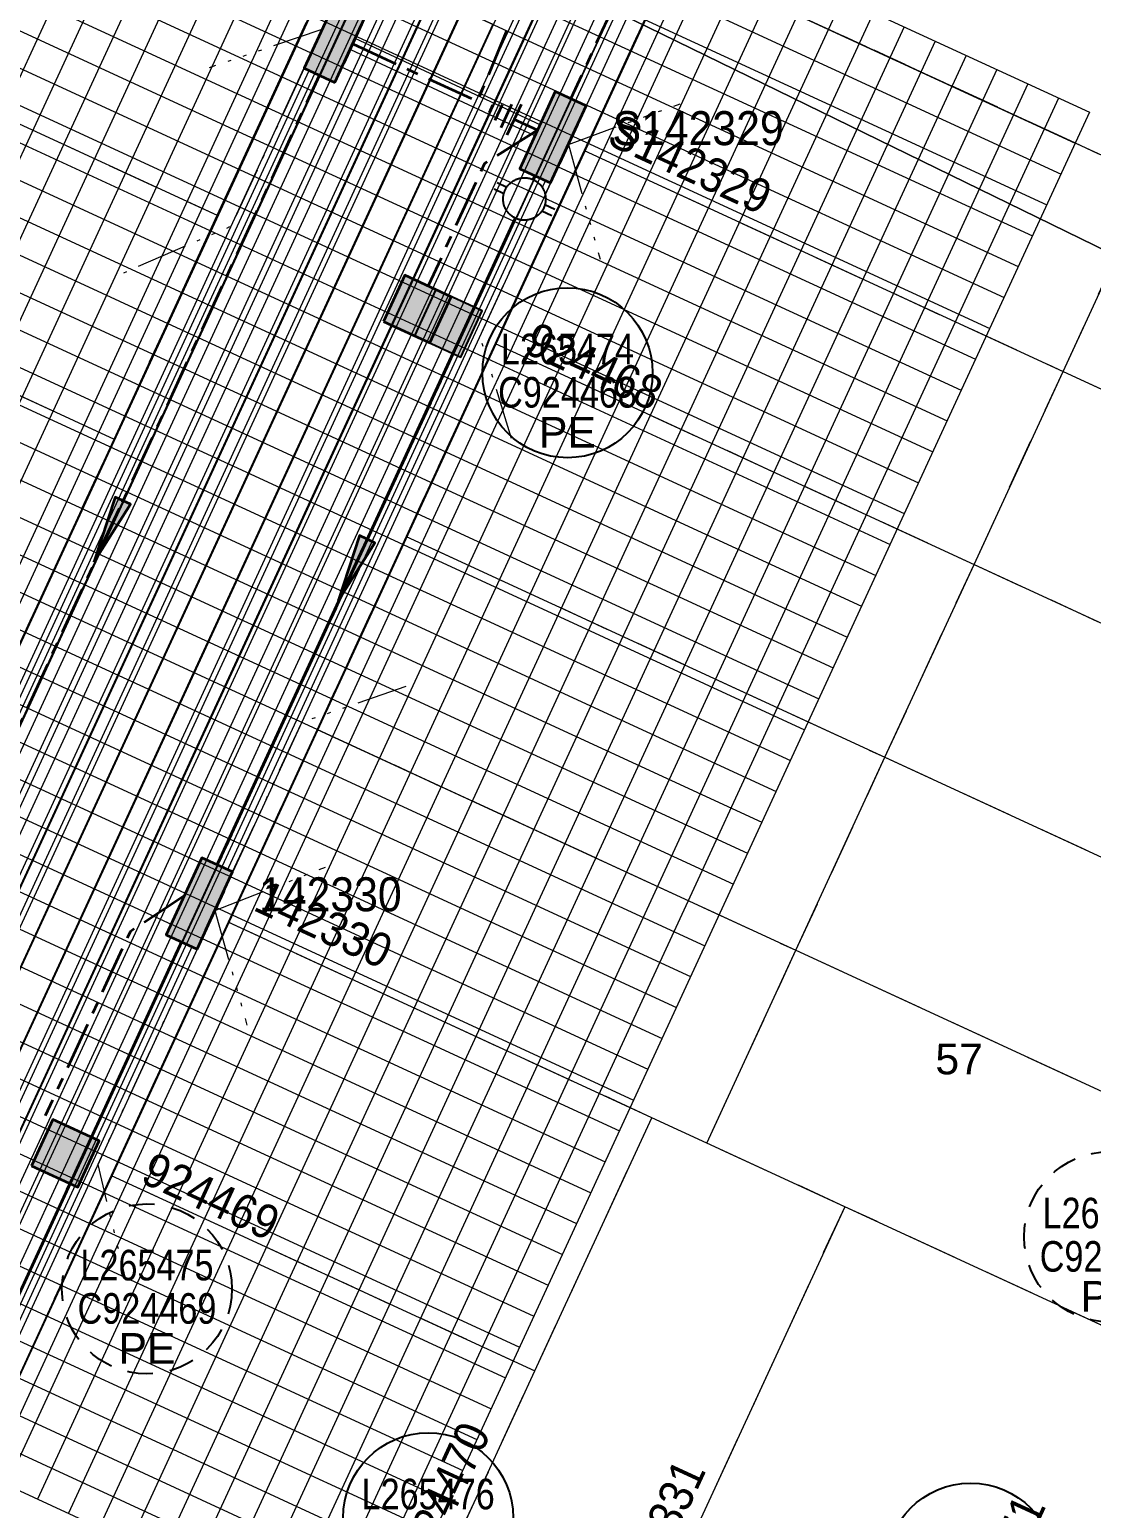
# Model space of a CAD drawing. Header units: metres. Extents: x 0 to 307451, y 0 to 6277344.
# Drawn here: x 305491.5 to 305553.9, y 6275066.8 to 6275153.8 of the extents above; entities that cross this region are included whole.
import ezdxf
from ezdxf import colors
from ezdxf.entities.mleader import LeaderData, LeaderLine
from ezdxf.enums import TextEntityAlignment as Align
from ezdxf.math import Vec2, Vec3

# ---------------------------------------------------------------- set-up
doc = ezdxf.new("R2010")
doc.units = ezdxf.units.M
for name, pattern in [('Cable Exist UG', [7, 4, -1, 1, -1]), ('Dash', [5, 3, -2]), ('IE Trench LV', [6, 4, -2]), ('PHANTOMX2', [6.6, 3, -0.75, 0.2, -0.75, 0.2, -0.75, 0.2, -0.75])]:
    doc.linetypes.add(name, pattern=pattern)
doc.layers.get('0').update_dxf_attribs({"color": 6})
for name, color, linetype, lineweight in [('_User Miscellaneous1', 30, 'Continuous', 13), ('_User Miscellaneous2', 31, 'Continuous', 13), ('_User_LV_Exist', 5, 'Continuous', 35), ('_User_SL_Exist', 4, 'Continuous', 35), ('Cadastre Developer_SP_NEW', 92, 'Continuous', 15), ('Cadastre Land Parcels_SP_EXT', 118, 'Continuous', 15)]:
    doc.layers.add(name, color=color, linetype=linetype, lineweight=lineweight)
doc.layers.add('_User Miscellaneous10', color=252, linetype='Continuous', lineweight=13, plot=False, transparency=0.75)
doc.layers.add('_User Miscellaneous12', color=252, linetype='Continuous', lineweight=13, plot=False, transparency=0.5)
for name, color, linetype in [('Equip_LV_NEW', 2, 'Continuous'), ('Equip_SP_SL_EXT', 7, 'Continuous'), ('Equip_SP_SL_NEW', 2, 'Continuous'), ('Notes_SL_MISC', 4, 'Continuous'), ('SupportsUG_SP_LV_EXT', 7, 'Continuous')]:
    doc.layers.add(name, color=color, linetype=linetype)
doc.styles.get("Standard").update_dxf_attribs({"font": 'arial.ttf'})

# ---------------------------------------------------------------- blocks, each defined once
blk = doc.blocks.new('*U238')
at = {"width": 0.9}
blk.add_attdef('ASSET_NUM', text='', height=2, dxfattribs=at).set_placement((4, 2), align=Align.MIDDLE_LEFT)
for tag, p, flags in [('SUBURB', (-2, 0), 1), ('STREETNAME', (-1.8, 0), 9), ('PARENT', (-1.6, 0), 9), ('NOTES', (-1.4, 0), 9), ('LOCATION', (-1.2, 0), 9), ('LEGEND', (-1, 0), 9), ('USAGE', (-0.8, 0), 9), ('SUPPORT_TYPE', (-0.6, 0), 9), ('STATE', (-0.4, 0), 9), ('OWNED_BY', (-0.2, 0), 9)]:
    blk.add_attdef(tag, p, '', height=0.2, rotation=270, dxfattribs=dict(flags=flags))
blk.add_wipeout([(1, 2.5), (1, -2.5), (-1, -2.5), (-1, 2.5)])
at = {"layer": 'SupportsUG_SP_LV_EXT'}
h = blk.add_hatch(color=256, dxfattribs=at)
h.dxf.hatch_style = 1
h.paths.add_polyline_path([(-1, 2.5), (-1, -1.25), (-1, 1.25), (-1, -2.5), (1, -2.5), (1, 2.5)])
blk.add_lwpolyline([(-1, 2.5), (-1, -1.25), (-1, 1.25), (-1, -2.5), (1, -2.5), (1, 2.5)], close=True)
blk = doc.blocks.new('*U240')
at = {"width": 0.9}
blk.add_attdef('ASSET_NUM', text='', height=2, dxfattribs=at).set_placement((4, 2), align=Align.MIDDLE_LEFT)
for tag, p, flags in [('SUBURB', (-2, 0), 1), ('STREETNAME', (-1.8, 0), 9), ('PARENT', (-1.6, 0), 9), ('NOTES', (-1.4, 0), 9), ('LOCATION', (-1.2, 0), 9), ('LEGEND', (-1, 0), 9), ('USAGE', (-0.8, 0), 9), ('SUPPORT_TYPE', (-0.6, 0), 9), ('STATE', (-0.4, 0), 9), ('OWNED_BY', (-0.2, 0), 9)]:
    blk.add_attdef(tag, p, '', height=0.2, rotation=270, dxfattribs=dict(flags=flags))
blk.add_wipeout([(1, 2.5), (1, -2.5), (-1, -2.5), (-1, 2.5)])
at = {"layer": 'SupportsUG_SP_LV_EXT'}
h = blk.add_hatch(color=256, dxfattribs=at)
h.dxf.hatch_style = 1
h.paths.add_polyline_path([(-1, 2.5), (-1, -1.25), (-1, 1.25), (-1, -2.5), (1, -2.5), (1, 2.5)])
blk.add_lwpolyline([(-1, 2.5), (-1, -1.25), (-1, 1.25), (-1, -2.5), (1, -2.5), (1, 2.5)], close=True)
blk = doc.blocks.new('*U232')
at = {"width": 0.9}
blk.add_attdef('ASSET_NUM', text='', height=2, dxfattribs=at).set_placement((4, 2), align=Align.MIDDLE_LEFT)
for tag, p, flags in [('SUBURB', (-2, 0), 1), ('STREETNAME', (-1.8, 0), 9), ('PARENT', (-1.6, 0), 9), ('NOTES', (-1.4, 0), 9), ('LOCATION', (-1.2, 0), 9), ('LEGEND', (-1, 0), 9), ('USAGE', (-0.8, 0), 9), ('SUPPORT_TYPE', (-0.6, 0), 9), ('STATE', (-0.4, 0), 9), ('OWNED_BY', (-0.2, 0), 9)]:
    blk.add_attdef(tag, p, '', height=0.2, rotation=270, dxfattribs=dict(flags=flags))
blk.add_wipeout([(2.689, -0.147), (-2.048, -1.748), (-2.689, 0.147), (2.048, 1.748)])
at = {"layer": 'SupportsUG_SP_LV_EXT'}
h = blk.add_hatch(color=256, dxfattribs=at)
h.dxf.hatch_style = 1
h.paths.add_polyline_path([(2.048, 1.748), (-1.504, 0.547), (0.864, 1.348), (-2.689, 0.147), (-2.048, -1.748), (2.689, -0.147)])
blk.add_lwpolyline([(2.048, 1.748), (-1.504, 0.547), (0.864, 1.348), (-2.689, 0.147), (-2.048, -1.748), (2.689, -0.147)], close=True)
blk = doc.blocks.new('*U239')
at = {"layer": 'Equip_SP_SL_EXT'}
h = blk.add_hatch(color=256, dxfattribs=at)
h.dxf.hatch_style = 1
h.paths.add_polyline_path([(-1.5, 1.5), (-1.5, -1.5), (1.5, -1.5), (1.5, 1.5)])
blk.add_lwpolyline([(-1.5, 1.5), (-1.5, -1.5), (1.5, -1.5), (1.5, 1.5)], close=True)
at = {"width": 0.9, "flags": 8}
blk.add_attdef('ASSET_NUM', text='', height=2, dxfattribs=at).set_placement((4, 2), align=Align.MIDDLE_LEFT)
at = {"flags": 1}
blk.add_attdef('Z', (-2.351, -1.813), '', height=0.2, rotation=270, dxfattribs=at)
at = {"flags": 9}
for tag, p in [('NOTES', (-2, -1.813)), ('SUBURB', (-1.8, -1.813)), ('STREETNAME', (-1.6, -1.813)), ('LOCATION', (-1.4, -1.813)), ('LEGEND', (-1.2, -1.813)), ('USAGE', (-1, -1.813)), ('STATE', (-0.8, -1.813)), ('OWNED_BY', (-0.6, -1.813)), ('COLUMN_TYPE', (-0.4, -1.813)), ('STREET_CODE', (-0.2, -1.813)), ('STRUCTURE_PLANT_NUMBER', (0.031, -1.813))]:
    blk.add_attdef(tag, text='', height=0.2, rotation=270, dxfattribs=at).set_placement(p, align=Align.MIDDLE_LEFT)
blk = doc.blocks.new('*U241')
at = {"layer": 'Equip_SP_SL_EXT'}
h = blk.add_hatch(color=256, dxfattribs=at)
h.dxf.hatch_style = 1
h.paths.add_polyline_path([(-1.901, 0.941), (-0.941, -1.901), (1.901, -0.941), (0.941, 1.901)])
blk.add_lwpolyline([(-1.901, 0.941), (-0.941, -1.901), (1.901, -0.941), (0.941, 1.901)], close=True)
at = {"width": 0.9, "flags": 8}
blk.add_attdef('ASSET_NUM', text='', height=2, dxfattribs=at).set_placement((4, 2), align=Align.MIDDLE_LEFT)
at = {"flags": 1}
blk.add_attdef('Z', (-2.351, -1.813), '', height=0.2, rotation=270, dxfattribs=at)
at = {"flags": 9}
for tag, p in [('NOTES', (-2, -1.813)), ('SUBURB', (-1.8, -1.813)), ('STREETNAME', (-1.6, -1.813)), ('LOCATION', (-1.4, -1.813)), ('LEGEND', (-1.2, -1.813)), ('USAGE', (-1, -1.813)), ('STATE', (-0.8, -1.813)), ('OWNED_BY', (-0.6, -1.813)), ('COLUMN_TYPE', (-0.4, -1.813)), ('STREET_CODE', (-0.2, -1.813)), ('STRUCTURE_PLANT_NUMBER', (0.031, -1.813))]:
    blk.add_attdef(tag, text='', height=0.2, rotation=270, dxfattribs=at).set_placement(p, align=Align.MIDDLE_LEFT)
blk = doc.blocks.new('*U200')
at = {"ltscale": 0.1}
blk.add_circle((0, 0), 5, dxfattribs=at)
at = {"insert": (0, -2.6), "char_height": 1.8, "attachment_point": 2}
blk.add_mtext('PE', dxfattribs=at)
at = {"width": 0.8}
blk.add_attdef('SNUMBER', text='', height=1.8, dxfattribs=at).set_placement((0, 0.5), align=Align.CENTER)
at = {"flags": 1}
blk.add_attdef('Z', (0, 0), '', height=0.2, dxfattribs=at)
at = {"width": 0.8}
blk.add_attdef('CNUMBER', text='', height=1.8, dxfattribs=at).set_placement((0, -0.25), align=Align.TOP_CENTER)
blk = doc.blocks.new('*U199')
at = {"linetype": 'Dash', "ltscale": 0.5}
blk.add_circle((0, 0), 5, dxfattribs=at)
at = {"insert": (0, -2.6), "char_height": 1.8, "attachment_point": 2}
blk.add_mtext('PE', dxfattribs=at)
at = {"width": 0.8}
blk.add_attdef('SNUMBER', text='', height=1.8, dxfattribs=at).set_placement((0, 0.5), align=Align.CENTER)
at = {"flags": 1}
blk.add_attdef('Z', (0, 0), '', height=0.2, dxfattribs=at)
at = {"width": 0.8}
blk.add_attdef('CNUMBER', text='', height=1.8, dxfattribs=at).set_placement((0, -0.25), align=Align.TOP_CENTER)
blk = doc.blocks.new('LV_UG_LINKS_OPEN_NEW')
at = {"layer": 'Equip_LV_NEW'}
for tag, flags, p in [('STATE', 9, (3.167, -2.5)), ('SWITCH_TYPE', 9, (3.167, -2.667)), ('CONSTRUCTED_VOLTAGE', 9, (3.167, -1.833)), ('OPERATING_VOLTAGE', 9, (3.167, -2.167)), ('ORIENTATION', 9, (3.167, -2.333)), ('NO_PHASES', 9, (3.167, -2)), ('OWNED_BY', 9, (3.167, -3.167)), ('OPERATED_BY', 9, (3.167, -3.333)), ('USAGE', 9, (3.167, -2.833)), ('NOTES', 9, (3.167, -3)), ('MAINTAINED_BY', 9, (3.167, -3.5)), ('TYPE', 9, (3.167, -3.833)), ('Z', 1, (3.167, -4)), ('NUMBER_OF_PHASES', 9, (3.167, -3.667))]:
    blk.add_attdef(tag, text='', height=0.167, dxfattribs=dict(at, flags=flags)).set_placement(p, align=Align.MIDDLE_LEFT)
blk.add_wipeout([(4, 1.25), (3.969, 1.25), (3.939, 1.248), (3.908, 1.247), (3.877, 1.244), (3.847, 1.241), (3.817, 1.236), (3.786, 1.232), (3.756, 1.226), (3.726, 1.22), (3.696, 1.213), (3.667, 1.205), (3.637, 1.196), (3.608, 1.187), (3.579, 1.177), (3.55, 1.166), (3.522, 1.155), (3.493, 1.143), (3.466, 1.13), (3.438, 1.117), (3.411, 1.102), (3.384, 1.088), (3.357, 1.072), (3.331, 1.056), (3.306, 1.039), (3.28, 1.022), (3.255, 1.004), (3.231, 0.985), (3.207, 0.966), (3.184, 0.947), (3.161, 0.926), (3.138, 0.905), (3.116, 0.884), (3.095, 0.862), (3.074, 0.839), (3.053, 0.816), (3.034, 0.793), (3.015, 0.769), (2.996, 0.745), (2.978, 0.72), (2.961, 0.694), (2.944, 0.669), (2.928, 0.643), (2.912, 0.616), (2.898, 0.589), (2.883, 0.562), (2.87, 0.534), (2.857, 0.507), (2.845, 0.478), (2.834, 0.45), (2.823, 0.421), (2.813, 0.392), (2.804, 0.363), (2.795, 0.333), (2.787, 0.304), (2.78, 0.274), (2.774, 0.244), (2.768, 0.214), (2.764, 0.183), (2.759, 0.153), (2.756, 0.123), (2.753, 0.092), (2.752, 0.061), (2.75, 0.031), (2.75, 0), (2.75, -0.031), (2.752, -0.061), (2.753, -0.092), (2.756, -0.123), (2.759, -0.153), (2.764, -0.183), (2.768, -0.214), (2.774, -0.244), (2.78, -0.274), (2.787, -0.304), (2.795, -0.333), (2.804, -0.363), (2.813, -0.392), (2.823, -0.421), (2.834, -0.45), (2.845, -0.478), (2.857, -0.507), (2.87, -0.534), (2.883, -0.562), (2.898, -0.589), (2.912, -0.616), (2.928, -0.643), (2.944, -0.669), (2.961, -0.694), (2.978, -0.72), (2.996, -0.745), (3.015, -0.769), (3.034, -0.793), (3.053, -0.816), (3.074, -0.839), (3.095, -0.862), (3.116, -0.884), (3.138, -0.905), (3.161, -0.926), (3.184, -0.947), (3.207, -0.966), (3.231, -0.985), (3.255, -1.004), (3.28, -1.022), (3.306, -1.039), (3.331, -1.056), (3.357, -1.072), (3.384, -1.088), (3.411, -1.102), (3.438, -1.117), (3.466, -1.13), (3.493, -1.143), (3.522, -1.155), (3.55, -1.166), (3.579, -1.177), (3.608, -1.187), (3.637, -1.196), (3.667, -1.205), (3.696, -1.213), (3.726, -1.22), (3.756, -1.226), (3.786, -1.232), (3.817, -1.236), (3.847, -1.241), (3.877, -1.244), (3.908, -1.247), (3.939, -1.248), (3.969, -1.25), (4, -1.25), (4.031, -1.25), (4.061, -1.248), (4.092, -1.247), (4.123, -1.244), (4.153, -1.241), (4.183, -1.236), (4.214, -1.232), (4.244, -1.226), (4.274, -1.22), (4.304, -1.213), (4.333, -1.205), (4.363, -1.196), (4.392, -1.187), (4.421, -1.177), (4.45, -1.166), (4.478, -1.155), (4.507, -1.143), (4.534, -1.13), (4.562, -1.117), (4.589, -1.102), (4.616, -1.088), (4.643, -1.072), (4.669, -1.056), (4.694, -1.039), (4.72, -1.022), (4.745, -1.004), (4.769, -0.985), (4.793, -0.966), (4.816, -0.947), (4.839, -0.926), (4.862, -0.905), (4.884, -0.884), (4.905, -0.862), (4.926, -0.839), (4.947, -0.816), (4.966, -0.793), (4.985, -0.769), (5.004, -0.745), (5.022, -0.72), (5.039, -0.694), (5.056, -0.669), (5.072, -0.643), (5.088, -0.616), (5.102, -0.589), (5.117, -0.562), (5.13, -0.534), (5.143, -0.507), (5.155, -0.478), (5.166, -0.45), (5.177, -0.421), (5.187, -0.392), (5.196, -0.363), (5.205, -0.333), (5.213, -0.304), (5.22, -0.274), (5.226, -0.244), (5.232, -0.214), (5.236, -0.183), (5.241, -0.153), (5.244, -0.123), (5.247, -0.092), (5.248, -0.061), (5.25, -0.031), (5.25, 0), (5.25, 0.031), (5.248, 0.061), (5.247, 0.092), (5.244, 0.123), (5.241, 0.153), (5.236, 0.183), (5.232, 0.214), (5.226, 0.244), (5.22, 0.274), (5.213, 0.304), (5.205, 0.333), (5.196, 0.363), (5.187, 0.392), (5.177, 0.421), (5.166, 0.45), (5.155, 0.478), (5.143, 0.507), (5.13, 0.534), (5.117, 0.562), (5.102, 0.589), (5.088, 0.616), (5.072, 0.643), (5.056, 0.669), (5.039, 0.694), (5.022, 0.72), (5.004, 0.745), (4.985, 0.769), (4.966, 0.793), (4.947, 0.816), (4.926, 0.839), (4.905, 0.862), (4.884, 0.884), (4.862, 0.905), (4.839, 0.926), (4.816, 0.947), (4.793, 0.966), (4.769, 0.985), (4.745, 1.004), (4.72, 1.022), (4.694, 1.039), (4.669, 1.056), (4.643, 1.072), (4.616, 1.088), (4.589, 1.102), (4.562, 1.117), (4.534, 1.13), (4.507, 1.143), (4.478, 1.155), (4.45, 1.166), (4.421, 1.177), (4.392, 1.187), (4.363, 1.196), (4.333, 1.205), (4.304, 1.213), (4.274, 1.22), (4.244, 1.226), (4.214, 1.232), (4.183, 1.236), (4.153, 1.241), (4.123, 1.244), (4.092, 1.247), (4.061, 1.248), (4.031, 1.25)]).dxf.layer = 'Equip_LV_NEW'
for p, q in [((3.792, 1.863), (3.792, 1.232)), ((4.208, 1.863), (4.208, 1.232)), ((3.792, -1.232), (3.792, -1.863)), ((4.208, -1.232), (4.208, -1.863))]:
    blk.add_line(p, q, dxfattribs=at)
at = {"layer": 'Equip_LV_NEW', "flags": 128}
blk.add_lwpolyline([(4, 1.25), (3.969, 1.25), (3.939, 1.248), (3.908, 1.247), (3.877, 1.244), (3.847, 1.241), (3.817, 1.236), (3.786, 1.232), (3.756, 1.226), (3.726, 1.22), (3.696, 1.213), (3.667, 1.205), (3.637, 1.196), (3.608, 1.187), (3.579, 1.177), (3.55, 1.166), (3.522, 1.155), (3.493, 1.143), (3.466, 1.13), (3.438, 1.117), (3.411, 1.102), (3.384, 1.088), (3.357, 1.072), (3.331, 1.056), (3.306, 1.039), (3.28, 1.022), (3.255, 1.004), (3.231, 0.985), (3.207, 0.966), (3.184, 0.947), (3.161, 0.926), (3.138, 0.905), (3.116, 0.884), (3.095, 0.862), (3.074, 0.839), (3.053, 0.816), (3.034, 0.793), (3.015, 0.769), (2.996, 0.745), (2.978, 0.72), (2.961, 0.694), (2.944, 0.669), (2.928, 0.643), (2.912, 0.616), (2.898, 0.589), (2.883, 0.562), (2.87, 0.534), (2.857, 0.507), (2.845, 0.478), (2.834, 0.45), (2.823, 0.421), (2.813, 0.392), (2.804, 0.363), (2.795, 0.333), (2.787, 0.304), (2.78, 0.274), (2.774, 0.244), (2.768, 0.214), (2.764, 0.183), (2.759, 0.153), (2.756, 0.123), (2.753, 0.092), (2.752, 0.061), (2.75, 0.031), (2.75, 0), (2.75, -0.031), (2.752, -0.061), (2.753, -0.092), (2.756, -0.123), (2.759, -0.153), (2.764, -0.183), (2.768, -0.214), (2.774, -0.244), (2.78, -0.274), (2.787, -0.304), (2.795, -0.333), (2.804, -0.363), (2.813, -0.392), (2.823, -0.421), (2.834, -0.45), (2.845, -0.478), (2.857, -0.507), (2.87, -0.534), (2.883, -0.562), (2.898, -0.589), (2.912, -0.616), (2.928, -0.643), (2.944, -0.669), (2.961, -0.694), (2.978, -0.72), (2.996, -0.745), (3.015, -0.769), (3.034, -0.793), (3.053, -0.816), (3.074, -0.839), (3.095, -0.862), (3.116, -0.884), (3.138, -0.905), (3.161, -0.926), (3.184, -0.947), (3.207, -0.966), (3.231, -0.985), (3.255, -1.004), (3.28, -1.022), (3.306, -1.039), (3.331, -1.056), (3.357, -1.072), (3.384, -1.088), (3.411, -1.102), (3.438, -1.117), (3.466, -1.13), (3.493, -1.143), (3.522, -1.155), (3.55, -1.166), (3.579, -1.177), (3.608, -1.187), (3.637, -1.196), (3.667, -1.205), (3.696, -1.213), (3.726, -1.22), (3.756, -1.226), (3.786, -1.232), (3.817, -1.236), (3.847, -1.241), (3.877, -1.244), (3.908, -1.247), (3.939, -1.248), (3.969, -1.25), (4, -1.25), (4.031, -1.25), (4.061, -1.248), (4.092, -1.247), (4.123, -1.244), (4.153, -1.241), (4.183, -1.236), (4.214, -1.232), (4.244, -1.226), (4.274, -1.22), (4.304, -1.213), (4.333, -1.205), (4.363, -1.196), (4.392, -1.187), (4.421, -1.177), (4.45, -1.166), (4.478, -1.155), (4.507, -1.143), (4.534, -1.13), (4.562, -1.117), (4.589, -1.102), (4.616, -1.088), (4.643, -1.072), (4.669, -1.056), (4.694, -1.039), (4.72, -1.022), (4.745, -1.004), (4.769, -0.985), (4.793, -0.966), (4.816, -0.947), (4.839, -0.926), (4.862, -0.905), (4.884, -0.884), (4.905, -0.862), (4.926, -0.839), (4.947, -0.816), (4.966, -0.793), (4.985, -0.769), (5.004, -0.745), (5.022, -0.72), (5.039, -0.694), (5.056, -0.669), (5.072, -0.643), (5.088, -0.616), (5.102, -0.589), (5.117, -0.562), (5.13, -0.534), (5.143, -0.507), (5.155, -0.478), (5.166, -0.45), (5.177, -0.421), (5.187, -0.392), (5.196, -0.363), (5.205, -0.333), (5.213, -0.304), (5.22, -0.274), (5.226, -0.244), (5.232, -0.214), (5.236, -0.183), (5.241, -0.153), (5.244, -0.123), (5.247, -0.092), (5.248, -0.061), (5.25, -0.031), (5.25, 0), (5.25, 0.031), (5.248, 0.061), (5.247, 0.092), (5.244, 0.123), (5.241, 0.153), (5.236, 0.183), (5.232, 0.214), (5.226, 0.244), (5.22, 0.274), (5.213, 0.304), (5.205, 0.333), (5.196, 0.363), (5.187, 0.392), (5.177, 0.421), (5.166, 0.45), (5.155, 0.478), (5.143, 0.507), (5.13, 0.534), (5.117, 0.562), (5.102, 0.589), (5.088, 0.616), (5.072, 0.643), (5.056, 0.669), (5.039, 0.694), (5.022, 0.72), (5.004, 0.745), (4.985, 0.769), (4.966, 0.793), (4.947, 0.816), (4.926, 0.839), (4.905, 0.862), (4.884, 0.884), (4.862, 0.905), (4.839, 0.926), (4.816, 0.947), (4.793, 0.966), (4.769, 0.985), (4.745, 1.004), (4.72, 1.022), (4.694, 1.039), (4.669, 1.056), (4.643, 1.072), (4.616, 1.088), (4.589, 1.102), (4.562, 1.117), (4.534, 1.13), (4.507, 1.143), (4.478, 1.155), (4.45, 1.166), (4.421, 1.177), (4.392, 1.187), (4.363, 1.196), (4.333, 1.205), (4.304, 1.213), (4.274, 1.22), (4.244, 1.226), (4.214, 1.232), (4.183, 1.236), (4.153, 1.241), (4.123, 1.244), (4.092, 1.247), (4.061, 1.248), (4.031, 1.25)], close=True, dxfattribs=at)
at = {"layer": 'Equip_LV_NEW', "flags": 9}
blk.add_attdef('ACTUAL_STATUS', text='', height=0.167, dxfattribs=at).set_placement((3.167, -1.667), align=Align.MIDDLE_LEFT)
blk = doc.blocks.new('*U299')
at = {"layer": '_User_LV_Exist'}
for p, q in [((2.5, 1), (2.5, -1)), ((3, 0.75), (3, -0.75)), ((3.5, 0.5), (3.5, -0.5)), ((4, 0.25), (4, -0.25))]:
    blk.add_line(p, q, dxfattribs=at)
at = {"width": 0.9}
blk.add_attdef('ASSET_NUM', text='', height=2, dxfattribs=at).set_placement((4, 2), align=Align.MIDDLE_LEFT)
for tag, p, flags in [('SUBURB', (-2, 0), 1), ('STREETNAME', (-1.8, 0), 9), ('PARENT', (-1.6, 0), 9), ('NOTES', (-1.4, 0), 9), ('LOCATION', (-1.2, 0), 9), ('LEGEND', (-1, 0), 9), ('USAGE', (-0.8, 0), 9), ('SUPPORT_TYPE', (-0.6, 0), 9), ('STATE', (-0.4, 0), 9), ('OWNED_BY', (-0.2, 0), 9)]:
    blk.add_attdef(tag, p, '', height=0.2, rotation=270, dxfattribs=dict(flags=flags))
blk.add_wipeout([(1, 2.5), (1, -2.5), (-1, -2.5), (-1, 2.5)])
at = {"layer": 'SupportsUG_SP_LV_EXT'}
h = blk.add_hatch(color=256, dxfattribs=at)
h.dxf.hatch_style = 1
h.paths.add_polyline_path([(-1, 2.5), (-1, -1.25), (-1, 1.25), (-1, -2.5), (1, -2.5), (1, 2.5)])
blk.add_lwpolyline([(-1, 2.5), (-1, -1.25), (-1, 1.25), (-1, -2.5), (1, -2.5), (1, 2.5)], close=True)
at = {"layer": '_User_LV_Exist'}
blk.add_line((1, 0), (2.5, 0), dxfattribs=at)
at = {"layer": 'Equip_LV_NEW', "ltscale": 10, "xscale": -1, "rotation": 270}
blk.add_blockref('LV_UG_LINKS_OPEN_NEW', (0, 0), dxfattribs=at)
blk = doc.blocks.new('*U298')
h = blk.add_hatch(color=256)
h.dxf.hatch_style = 1
h.paths.add_polyline_path([(-0.444, -3.975), (0.497, -0.055), (-0.497, 0.056)])
blk.add_line((-0.055, -0.497), (-0.444, -3.975))
at = {"flags": 128}
blk.add_lwpolyline([(-0.444, -3.975), (0.497, -0.055), (-0.497, 0.056)], close=True, dxfattribs=at)
blk.add_circle((0, 0), 0.0001)
blk = doc.blocks.new('*U283')
at = {"transparency": 33554559}
for p, q in [((-50, 50), (50, 50)), ((-8, 50), (-8, -50)), ((-6, 50), (-6, -50)), ((-4, 50), (-4, -50)), ((-2, 50), (-2, -50)), ((0, 50), (0, -50)), ((2, 50), (2, -50)), ((4, 50), (4, -50)), ((6, 50), (6, -50)), ((8, 50), (8, -50)), ((10, 50), (10, -50)), ((12, 50), (12, -50)), ((14, 50), (14, -50)), ((16, 50), (16, -50)), ((18, 50), (18, -50)), ((20, 50), (20, -50)), ((22, 50), (22, -50)), ((24, 50), (24, -50)), ((26, 50), (26, -50)), ((28, 50), (28, -50)), ((30, 50), (30, -50)), ((32, 50), (32, -50)), ((34, 50), (34, -50)), ((36, 50), (36, -50)), ((38, 50), (38, -50)), ((40, 50), (40, -50)), ((42, 50), (42, -50)), ((44, 50), (44, -50)), ((46, 50), (46, -50)), ((48, 50), (48, -50)), ((50, 50), (50, -50)), ((-50, 48), (50, 48)), ((-50, 46), (50, 46)), ((-50, 44), (50, 44)), ((-50, 42), (50, 42)), ((-50, 40), (50, 40)), ((-50, 38), (50, 38)), ((-50, 36), (50, 36)), ((-50, 34), (50, 34)), ((-50, 32), (50, 32)), ((-50, 30), (50, 30)), ((-50, 28), (50, 28)), ((-50, 26), (50, 26)), ((-50, 24), (50, 24)), ((-50, 22), (50, 22)), ((-50, 20), (50, 20)), ((-50, 18), (50, 18)), ((-50, 16), (50, 16)), ((-50, 14), (50, 14)), ((-50, 12), (50, 12)), ((-50, 10), (50, 10)), ((-50, 8), (50, 8)), ((-50, 6), (50, 6)), ((-50, 4), (50, 4)), ((-50, 2), (50, 2)), ((-50, 0), (50, 0)), ((-50, -2), (50, -2)), ((-50, -4), (50, -4)), ((-50, -6), (50, -6)), ((-50, -8), (50, -8)), ((-50, -10), (50, -10)), ((-50, -12), (50, -12)), ((-50, -14), (50, -14)), ((-50, -16), (50, -16)), ((-50, -18), (50, -18)), ((-50, -20), (50, -20)), ((-50, -22), (50, -22)), ((-50, -24), (50, -24)), ((-50, -26), (50, -26)), ((-50, -28), (50, -28)), ((-50, -30), (50, -30)), ((-50, -32), (50, -32)), ((-50, -34), (50, -34)), ((-50, -36), (50, -36)), ((-50, -38), (50, -38)), ((-50, -40), (50, -40)), ((-50, -42), (50, -42)), ((-50, -44), (50, -44)), ((-50, -46), (50, -46)), ((-50, -48), (50, -48)), ((-50, -50), (50, -50))]:
    blk.add_line(p, q, dxfattribs=at)

msp = doc.modelspace()

# ---------------------------------------------------------------- linework, layer by layer
at = {"layer": '_User Miscellaneous1'}
for p, q in [((305470.1466, 6275069.432), (305514.2176, 6275164.9986)), ((305470.7034, 6275068.9202), (305514.8715, 6275164.6971)), ((305509.4431, 6275153.0312), (305509.5953, 6275153.3575)), ((305509.4431, 6275153.0312), (305522.1235, 6275147.1155)), ((305509.7475, 6275153.6837), (305509.5953, 6275153.3575)), ((305509.7475, 6275153.6837), (305522.4279, 6275147.768)), ((305522.4279, 6275147.768), (305522.2757, 6275147.4418)), ((305522.2007, 6275147.4223), (305485.6903, 6275068.2727)), ((305522.8545, 6275147.1207), (305486.4989, 6275068.3067)), ((305522.1235, 6275147.1155), (305522.2757, 6275147.4418)), ((305522.2007, 6275147.4223), (305522.5276, 6275147.2715)), ((305522.8545, 6275147.1207), (305522.5276, 6275147.2715))]:
    msp.add_line(p, q, dxfattribs=at)
at = {"layer": '_User Miscellaneous10', "color": 2, "linetype": 'PHANTOMX2', "flags": 128}
for points in [[(305508.6873, 6275153.7763), (305502.0585, 6275151.5271)], [(305507.6399, 6275151.5063), (305503.3481, 6275142.2043), (305496.928, 6275139.4146)], [(305523.1838, 6275147.0229), (305529.7648, 6275149.4082)], [(305523.1838, 6275147.0229), (305525.0474, 6275140.2756)], [(305522.1366, 6275144.7528), (305517.9763, 6275135.7338), (305520.0416, 6275129.0454)], [(305503.4395, 6275104.22), (305507.501, 6275113.0247), (305514.1191, 6275115.3051)], [(305502.3924, 6275101.9499), (305508.9094, 6275104.5049)], [(305502.3924, 6275101.9499), (305504.2761, 6275095.2081)], [(305501.3452, 6275099.6798), (305495.5002, 6275087.0086), (305497.1438, 6275080.2043)]]:
    msp.add_lwpolyline(points, dxfattribs=at)
at = {"layer": 'Cadastre Developer_SP_NEW', "linetype": 'Dash', "transparency": 33554534}
for p, q in [((305529.3524, 6275158.0082), (305524.1165, 6275146.6576)), ((305557.5153, 6275145.0143), (305529.3524, 6275158.0082)), ((305473.4801, 6275156.2542), (305502.5365, 6275142.848)), ((305502.5365, 6275142.848), (305507.7723, 6275154.1986)), ((305524.1165, 6275146.6576), (305518.8807, 6275135.307)), ((305524.1165, 6275146.6576), (305552.2794, 6275133.6637)), ((305552.2794, 6275133.6637), (305557.5153, 6275145.0143)), ((305467.4065, 6275143.0875), (305496.4629, 6275129.6813)), ((305496.4629, 6275129.6813), (305502.5365, 6275142.848)), ((305518.8807, 6275135.307), (305513.6449, 6275123.9564)), ((305518.8807, 6275135.307), (305547.0436, 6275122.3131)), ((305547.0436, 6275122.3131), (305552.2794, 6275133.6637)), ((305552.2794, 6275133.6637), (305580.4421, 6275120.6699)), ((305490.3893, 6275116.5146), (305496.4629, 6275129.6813)), ((305513.6449, 6275123.9564), (305508.409, 6275112.6058)), ((305513.6449, 6275123.9564), (305541.8078, 6275110.9625)), ((305541.8078, 6275110.9625), (305547.0436, 6275122.3131)), ((305547.0436, 6275122.3131), (305575.2062, 6275109.3193)), ((305508.409, 6275112.6058), (305503.1732, 6275101.2552)), ((305508.409, 6275112.6058), (305536.5719, 6275099.6119)), ((305536.5719, 6275099.6119), (305541.8078, 6275110.9625)), ((305541.8078, 6275110.9625), (305569.9704, 6275097.9687)), ((305503.1732, 6275101.2552), (305496.3017, 6275086.3587)), ((305528.0867, 6275089.7605), (305503.1732, 6275101.2552)), ((305531.3361, 6275088.2613), (305536.5719, 6275099.6119)), ((305536.5719, 6275099.6119), (305564.7346, 6275086.6181)), ((305521.2152, 6275074.864), (305528.0867, 6275089.7605)), ((305531.3361, 6275088.2613), (305528.0867, 6275089.7605)), ((305539.4369, 6275084.5237), (305531.3361, 6275088.2613)), ((305496.3017, 6275086.3587), (305488.0038, 6275068.3699)), ((305496.3017, 6275086.3587), (305521.2152, 6275074.864)), ((305539.4369, 6275084.5237), (305528.2478, 6275060.2673)), ((305559.4988, 6275075.2675), (305539.4369, 6275084.5237)), ((305515.1275, 6275061.6665), (305521.2152, 6275074.864))]:
    msp.add_line(p, q, dxfattribs=at)
at = {"layer": 'Cadastre Developer_SP_NEW'}
msp.add_line((305552.2794, 6275133.6637), (305557.5153, 6275145.0143), dxfattribs=at)
at = {"layer": 'Cadastre Developer_SP_NEW', "linetype": 'Dash', "ltscale": 0.5, "transparency": 33554521, "flags": 128}
msp.add_lwpolyline([(305380.4373, 6275226.7268), (305380.4376, 6275226.7266), (305409.486, 6275213.3233), (305438.55, 6275199.9128), (305454.894, 6275192.3714), (305483.9499, 6275178.9647), (305513.006, 6275165.5578), (305529.35, 6275158.0164), (305557.5127, 6275145.0218), (305585.6752, 6275132.0272), (305602.0193, 6275124.4858), (305631.8308, 6275110.7304), (305654.5572, 6275100.2441)], dxfattribs=at)
at = {"layer": 'Cadastre Land Parcels_SP_EXT', "linetype": 'Continuous'}
for points in [[(305650.7, 6275093.908), (305692.359, 6275185.466), (305633.333, 6275213.957), (305421.066, 6275316.415), (305379.528, 6275226.405), (305635.511, 6275101.328), (305650.7, 6275093.908)], [(305650.7, 6275093.908), (305635.511, 6275101.328), (305379.528, 6275226.405), (305313.337, 6275082.977), (305578.448, 6275053.973), (305619.597, 6275025.44), (305636.269, 6275062.148), (305650.7, 6275093.908)]]:
    msp.add_lwpolyline(points, close=True, dxfattribs=at)

# ---------------------------------------------------------------- block references
at = {"layer": '_User_LV_Exist', "rotation": 341.302948436544}
for p in [(305496.9787, 6275126.0607), (305511.3473, 6275123.7988)]:
    msp.add_blockref('*U298', p, dxfattribs=at)
at = {"layer": '_User_SL_Exist', "rotation": 65.23214400591215}
msp.add_blockref('*U239', (305514.3071, 6275137.3292), dxfattribs=at)
at = {"layer": 'Equip_SP_SL_NEW'}
ref = msp.add_blockref('*U239', (305516.1233, 6275136.4915), dxfattribs=dict(at, rotation=65.23214400591215))
ref.add_attrib('ASSET_NUM', '924468', dxfattribs={"layer": '0', "height": 2, "rotation": 335.232144, "width": 0.9}).set_placement((305520.8869, 6275135.7299), align=Align.MIDDLE_LEFT)
ref = msp.add_blockref('*U239', (305493.5982, 6275087.6602), dxfattribs=dict(at, rotation=65.23214400591215))
ref.add_attrib('ASSET_NUM', '924469', dxfattribs={"layer": '0', "height": 2, "rotation": 335.232144, "width": 0.9}).set_placement((305498.3619, 6275086.8986), align=Align.MIDDLE_LEFT)
ref = msp.add_blockref('*U241', (305514.6011, 6275059.7113), dxfattribs=dict(at, rotation=65.23214400591215))
ref.add_attrib('ASSET_NUM', '924470', dxfattribs={"layer": '0', "height": 2, "rotation": 65.237099, "width": 0.9}).set_placement((305514.2317, 6275064.0041), align=Align.MIDDLE_LEFT)
ref = msp.add_blockref('*U241', (305547.0809, 6275056.2475), dxfattribs=dict(at, rotation=65.23214400591215))
ref.add_attrib('ASSET_NUM', '924471', dxfattribs={"layer": '0', "height": 2, "rotation": 65.237082, "width": 0.9}).set_placement((305546.884, 6275059.7108), align=Align.MIDDLE_LEFT)
at = {"layer": 'Notes_SL_MISC', "linetype": 'ByBlock', "lineweight": -2}
for name, p, values in [('*U200', (305523.1328, 6275133.5864), {'SNUMBER': 'L265474', 'CNUMBER': 'C924468'}), ('*U199', (305554.9917, 6275082.7506), {'SNUMBER': 'L265479', 'CNUMBER': 'C924473'}), ('*U199', (305498.4004, 6275079.6884), {'SNUMBER': 'L265475', 'CNUMBER': 'C924469'}), ('*U200', (305514.9389, 6275066.2195), {'SNUMBER': 'L265476', 'CNUMBER': 'C924470'}), ('*U200', (305546.8474, 6275063.2581), {'SNUMBER': 'L265477', 'CNUMBER': 'C924471'})]:
    msp.add_blockref(name, p, dxfattribs=at).add_auto_attribs(values)

# ---------------------------------------------------------------- texts
at = {"layer": 'Cadastre Land Parcels_SP_EXT'}
msp.add_text('57', height=1.8, dxfattribs=at).set_placement((305544.77, 6275092.3113))

# ---------------------------------------------------------------- next in the draw order: block references
at = {"layer": '_User Miscellaneous1'}
ref = msp.add_blockref('*U238', (305509.5953, 6275153.3575), dxfattribs=dict(at, rotation=155.2369444197723))
ref.add_attrib('ASSET_NUM', '142328', dxfattribs={"layer": '0', "height": 2, "rotation": 335.232144, "width": 0.9}).set_placement((305497.039, 6275161.5424), align=Align.MIDDLE_LEFT)
ref = msp.add_blockref('*U240', (305522.2757, 6275147.4418), dxfattribs=dict(at, rotation=155.2369444197723))
ref.add_attrib('ASSET_NUM', 'S142329', dxfattribs={"layer": '0', "height": 2, "rotation": 335.232144, "width": 0.9}).set_placement((305525.7833, 6275147.9763), align=Align.MIDDLE_LEFT)
ref = msp.add_blockref('*U238', (305501.4843, 6275102.3688), dxfattribs=dict(at, rotation=155.2369444197723))
ref.add_attrib('ASSET_NUM', '142330', dxfattribs={"layer": '0', "height": 2, "rotation": 335.232144, "width": 0.9}).set_placement((305504.9919, 6275102.9033), align=Align.MIDDLE_LEFT)
ref = msp.add_blockref('*U232', (305527.9375, 6275058.289), dxfattribs=dict(at, rotation=155.2369444197723))
ref.add_attrib('ASSET_NUM', '142331', dxfattribs={"layer": '0', "height": 2, "rotation": 65.237099, "width": 0.9}).set_placement((305526.8881, 6275061.8029), align=Align.MIDDLE_LEFT)

# ---------------------------------------------------------------- next in the draw order: linework, layer by layer
at = {"layer": '_User_LV_Exist', "color": 5, "linetype": 'Cable Exist UG', "ltscale": 0.7, "flags": 128}
for points in [[(305510.5034, 6275152.9386), (305517.8419, 6275149.5535), (305520.7425, 6275156.5421), (305525.4778, 6275154.3834), (305523.3229, 6275149.7119)], [(305487.2807, 6275104.9935), (305508.5482, 6275151.0873)]]:
    msp.add_lwpolyline(points, dxfattribs=at)
at = {"layer": '_User_LV_Exist', "color": 4, "linetype": 'Cable Exist UG', "ltscale": 0.7, "flags": 128}
for points in [[(305521.2286, 6275145.1717), (305502.5315, 6275104.6389)], [(305525.4516, 6275058.5541), (305489.073, 6275062.4337), (305485.7577, 6275068.2755), (305500.4372, 6275100.0986)]]:
    msp.add_lwpolyline(points, dxfattribs=at)
at = {"layer": '_User_SL_Exist', "color": 4, "linetype": 'Cable Exist UG', "ltscale": 0.7, "flags": 128}
for points in [[(305521.3677, 6275147.8607), (305518.2592, 6275145.8967), (305514.9349, 6275138.6917)], [(305500.5763, 6275102.7876), (305497.4122, 6275100.7032), (305492.4106, 6275089.86)]]:
    msp.add_lwpolyline(points, dxfattribs=at)

# ---------------------------------------------------------------- next in the draw order: block references
at = {"layer": '_User_LV_Exist'}
ref = msp.add_blockref('*U238', (305509.5953, 6275153.3575), dxfattribs=dict(at, rotation=155.2369444197723))
ref.add_attrib('ASSET_NUM', '142328', dxfattribs={"layer": '0', "height": 2, "width": 0.9}).set_placement((305497.039, 6275161.5424), align=Align.MIDDLE_LEFT)
ref = msp.add_blockref('*U299', (305522.2757, 6275147.4418), dxfattribs=dict(at, rotation=155.2369444197723))
ref.add_attrib('ASSET_NUM', 'S142329', dxfattribs={"layer": '0', "height": 2, "width": 0.9}).set_placement((305525.7833, 6275147.9763), align=Align.MIDDLE_LEFT)
ref = msp.add_blockref('*U238', (305501.4843, 6275102.3688), dxfattribs=dict(at, rotation=155.2369444197723))
ref.add_attrib('ASSET_NUM', '142330', dxfattribs={"layer": '0', "height": 2, "width": 0.9}).set_placement((305504.9919, 6275102.9033), align=Align.MIDDLE_LEFT)

# ---------------------------------------------------------------- next in the draw order: linework, layer by layer
at = {"layer": 'Cadastre Developer_SP_NEW'}
for p, q in [((305529.3524, 6275158.0082), (305524.1165, 6275146.6576)), ((305557.5153, 6275145.0143), (305529.3524, 6275158.0082)), ((305473.4801, 6275156.2542), (305502.5365, 6275142.848)), ((305502.5365, 6275142.848), (305507.7723, 6275154.1986)), ((305524.1165, 6275146.6576), (305518.8807, 6275135.307)), ((305524.1165, 6275146.6576), (305552.2794, 6275133.6637))]:
    msp.add_line(p, q, dxfattribs=at)

# ---------------------------------------------------------------- next in the draw order: leaders
at = {"layer": '_User Miscellaneous2'}
ml = msp.add_multileader_mtext('Standard', dxfattribs=at)
ml.set_content('STAGE 2 \\PTO BE CONSTRUCTED UNDER URS18515', color=256)
ml.set_leader_properties()
ml.build(insert=Vec2(0, 0))
ml.multileader.update_dxf_attribs({"leader_type": 2, "has_text_frame": 1, "text_left_attachment_type": 2, "text_right_attachment_type": 2, "dogleg_length": 0.01, "arrow_head_size": 2.5})
ctx = ml.context
ctx.base_point, ctx.char_height, ctx.arrow_head_size, ctx.landing_gap_size, ctx.plane_origin, ctx.plane_x_axis, ctx.plane_y_axis = Vec3(305859.1224, 6275116.2031), 1.8, 2.5, 1, Vec3(305633.6415, 6275131.253), Vec3(0.9080025, -0.4189647), Vec3(0.4189647, 0.9080025)
ctx.left_attachment, ctx.right_attachment, ctx.text_align_type = 2, 2, 1
notes = []
notes.append((ctx, [(0, (0, 0, 0), (0, 0), (1, 0), 1, [])]))
ctx.mtext.insert, ctx.mtext.text_direction, ctx.mtext.rotation, ctx.mtext.width, ctx.mtext.alignment, ctx.mtext.flow_direction = Vec3(305874.0978, 6275113.6566), Vec3(0.9080025, -0.4189647), 5.8508804, 27.498383, 2, 5
ctx.mtext.has_bg_fill, ctx.mtext.bg_color, ctx.mtext.bg_scale_factor, ctx.mtext.bg_transparency, ctx.mtext.use_window_bg_color = 1, -1027028792, 1.5, 0, 1
for ctx, leaders in notes:
    for number, flags, end, landing, length, lines in leaders:
        leader = LeaderData()
        leader.index, (leader.has_last_leader_line, leader.has_dogleg_vector, leader.attachment_direction) = number, flags
        leader.last_leader_point, leader.dogleg_vector, leader.dogleg_length = Vec3(end), Vec3(landing), length
        for number, points, colour, breaks in lines:
            line = LeaderLine()
            line.index, line.vertices, line.color, line.breaks = number, Vec3.list(points), colors.encode_raw_color(colour), breaks
            leader.lines.append(line)
        ctx.leaders.append(leader)

# ---------------------------------------------------------------- next in the draw order: leaders
ml = msp.add_multileader_mtext('Standard', dxfattribs=at)
ml.set_content('STAGE 2 \\PTO BE CONSTRUCTED UNDER URS18515', color=256)
ml.set_leader_properties()
ml.build(insert=Vec2(0, 0))
ml.multileader.update_dxf_attribs({"leader_type": 2, "has_text_frame": 1, "text_left_attachment_type": 2, "text_right_attachment_type": 2, "dogleg_length": 0.01, "arrow_head_size": 2.5})
ctx = ml.context
ctx.base_point, ctx.char_height, ctx.arrow_head_size, ctx.landing_gap_size, ctx.plane_origin, ctx.plane_x_axis, ctx.plane_y_axis = Vec3(305864.3652, 6275127.8027), 1.8, 2.5, 1, Vec3(305577.9623, 6275197.8178), Vec3(0.9080025, -0.4189647), Vec3(0.4189647, 0.9080025)
ctx.left_attachment, ctx.right_attachment, ctx.text_align_type = 2, 2, 1
notes = []
notes.append((ctx, [(0, (0, 0, 0), (0, 0), (1, 0), 1, [])]))
ctx.mtext.insert, ctx.mtext.text_direction, ctx.mtext.rotation, ctx.mtext.width, ctx.mtext.alignment, ctx.mtext.flow_direction = Vec3(305879.3405, 6275125.2563), Vec3(0.9080025, -0.4189647), 5.8508804, 27.498383, 2, 5
ctx.mtext.has_bg_fill, ctx.mtext.bg_color, ctx.mtext.bg_scale_factor, ctx.mtext.bg_transparency, ctx.mtext.use_window_bg_color = 1, -1027028792, 1.5, 0, 1
for ctx, leaders in notes:
    for number, flags, end, landing, length, lines in leaders:
        leader = LeaderData()
        leader.index, (leader.has_last_leader_line, leader.has_dogleg_vector, leader.attachment_direction) = number, flags
        leader.last_leader_point, leader.dogleg_vector, leader.dogleg_length = Vec3(end), Vec3(landing), length
        for number, points, colour, breaks in lines:
            line = LeaderLine()
            line.index, line.vertices, line.color, line.breaks = number, Vec3.list(points), colors.encode_raw_color(colour), breaks
            leader.lines.append(line)
        ctx.leaders.append(leader)

# ---------------------------------------------------------------- next in the draw order: linework, layer by layer
at = {"layer": '_User Miscellaneous10', "flags": 128}
for points in [[(305378.5666, 6275070.1256), (305387.6805, 6275075.2977), (305418.37, 6275141.8138), (305426.9164, 6275160.3373), (305439.736, 6275188.1225), (305441.4911, 6275191.9271), (305446.9319, 6275189.4223), (305415.5188, 6275121.3229), (305395.196, 6275077.2656), (305400.5378, 6275067.8527), (305464.7404, 6275061.0059), (305473.7501, 6275066.1189), (305513.2274, 6275151.6817), (305515.9468, 6275157.577), (305521.3881, 6275155.067), (305502.9607, 6275115.119), (305481.2656, 6275068.0868), (305486.6074, 6275058.6739), (305548.7441, 6275052.0475), (305557.7541, 6275057.1606)], [(305379.0601, 6275069.2559), (305388.4537, 6275074.5867), (305419.278, 6275141.3949), (305427.8244, 6275159.9183), (305440.644, 6275187.7035), (305441.9806, 6275190.6009), (305445.6047, 6275188.9325), (305414.6108, 6275121.7417), (305394.073, 6275077.2184), (305399.9214, 6275066.9128), (305464.9542, 6275059.9774), (305474.5234, 6275065.4079), (305514.1354, 6275151.2628), (305516.436, 6275156.2501), (305520.0612, 6275154.5779), (305502.0527, 6275115.5379), (305480.1426, 6275068.0396), (305485.991, 6275057.734), (305548.9579, 6275051.019), (305558.5274, 6275056.4496)], [(305379.0601, 6275069.2559), (305388.4537, 6275074.5867), (305419.278, 6275141.3949), (305427.8244, 6275159.9183), (305440.644, 6275187.7035), (305441.9806, 6275190.6009), (305445.6047, 6275188.9325), (305414.6108, 6275121.7417), (305394.073, 6275077.2184), (305399.9214, 6275066.9128), (305464.9542, 6275059.9774), (305474.5234, 6275065.4079), (305514.1354, 6275151.2628), (305516.436, 6275156.2501), (305520.0612, 6275154.5779), (305502.0527, 6275115.5379), (305480.1426, 6275068.0396), (305485.991, 6275057.734), (305548.9579, 6275051.019), (305558.5274, 6275056.4496)], [(305379.5537, 6275068.3861), (305389.227, 6275073.8757), (305420.186, 6275140.9759), (305428.7324, 6275159.4994), (305441.5521, 6275187.2846), (305442.4701, 6275189.2747), (305444.2775, 6275188.4426), (305413.7027, 6275122.1606), (305392.9499, 6275077.1712), (305399.305, 6275065.9728), (305465.168, 6275058.949), (305475.2966, 6275064.697), (305515.0434, 6275150.8438), (305516.9252, 6275154.9232), (305518.7342, 6275154.0887), (305501.1446, 6275115.9568), (305479.0195, 6275067.9924), (305485.3746, 6275056.7941), (305549.1717, 6275049.9905), (305559.3007, 6275055.7387)], [(305404.8525, 6275074.4323), (305463.2437, 6275068.2052), (305468.3372, 6275071.0957), (305506.8713, 6275154.6143), (305512.5225, 6275166.8654), (305530.6765, 6275158.4913), (305509.3171, 6275112.187), (305489.1268, 6275068.4171), (305490.9221, 6275065.2535)], [(305404.2361, 6275073.4923), (305463.4575, 6275067.1767), (305469.1104, 6275070.3848), (305507.7793, 6275154.1954), (305513.0117, 6275165.5385), (305529.3496, 6275158.0021), (305508.409, 6275112.6058), (305488.0038, 6275068.3699), (305490.3057, 6275064.3136)], [(305403.6197, 6275072.5524), (305463.6713, 6275066.1483), (305469.8837, 6275069.6738), (305508.6873, 6275153.7764), (305513.5009, 6275164.2116), (305528.0226, 6275157.5129), (305507.501, 6275113.0247), (305486.8807, 6275068.3227), (305489.6894, 6275063.3736)], [(305403.0033, 6275071.6125), (305463.8851, 6275065.1198), (305470.657, 6275068.9628), (305509.5953, 6275153.3575), (305513.9901, 6275162.8847), (305526.6957, 6275157.0238), (305506.5929, 6275113.4436), (305485.7577, 6275068.2755), (305489.073, 6275062.4337)], [(305402.5719, 6275070.9545), (305464.0348, 6275064.3999), (305471.1983, 6275068.4651), (305510.231, 6275153.0642), (305514.3325, 6275161.9558), (305525.7669, 6275156.6813), (305505.9573, 6275113.7368), (305484.9716, 6275068.2425), (305488.6415, 6275061.7757)], [(305464.2486, 6275063.3714), (305471.9716, 6275067.7542), (305511.139, 6275152.6453), (305514.8217, 6275160.6289), (305524.44, 6275156.1922), (305505.0493, 6275114.1556), (305483.8486, 6275068.1953), (305488.0251, 6275060.8358)], [(305464.4624, 6275062.3429), (305472.7448, 6275067.0432), (305512.047, 6275152.2263), (305515.3109, 6275159.302), (305523.1131, 6275155.703), (305504.1412, 6275114.5745), (305482.7255, 6275068.1481), (305487.4087, 6275059.8959)], [(305473.5181, 6275066.3322), (305512.955, 6275151.8074), (305515.8, 6275157.9751), (305521.7861, 6275155.2138), (305503.2332, 6275114.9934), (305481.6025, 6275068.101), (305486.7923, 6275058.9559)], [(305474.2914, 6275065.6212), (305513.863, 6275151.3884), (305516.2892, 6275156.6482), (305520.4592, 6275154.7246), (305502.3251, 6275115.4122), (305480.4795, 6275068.0538), (305486.1759, 6275058.016)]]:
    msp.add_lwpolyline(points, dxfattribs=at)
at = {"layer": '_User Miscellaneous10', "color": 4, "flags": 128}
msp.add_lwpolyline([(305403.1883, 6275071.8944), (305463.821, 6275065.4283), (305470.425, 6275069.1761), (305509.3229, 6275153.4831), (305513.8433, 6275163.2827), (305527.0938, 6275157.1705), (305506.8653, 6275113.3179), (305486.0946, 6275068.2897), (305489.2579, 6275062.7157)], dxfattribs=at)
at = {"layer": 'Cadastre Developer_SP_NEW'}
for p, q in [((305467.4065, 6275143.0875), (305496.4629, 6275129.6813)), ((305496.4629, 6275129.6813), (305502.5365, 6275142.848)), ((305518.8807, 6275135.307), (305513.6449, 6275123.9564)), ((305518.8807, 6275135.307), (305547.0436, 6275122.3131)), ((305547.0436, 6275122.3131), (305552.2794, 6275133.6637)), ((305552.2794, 6275133.6637), (305580.4421, 6275120.6699)), ((305490.3893, 6275116.5146), (305496.4629, 6275129.6813)), ((305513.6449, 6275123.9564), (305508.409, 6275112.6058)), ((305513.6449, 6275123.9564), (305541.8078, 6275110.9625)), ((305541.8078, 6275110.9625), (305547.0436, 6275122.3131)), ((305547.0436, 6275122.3131), (305575.2062, 6275109.3193)), ((305508.409, 6275112.6058), (305503.1732, 6275101.2552)), ((305508.409, 6275112.6058), (305536.5719, 6275099.6119)), ((305536.5719, 6275099.6119), (305541.8078, 6275110.9625)), ((305541.8078, 6275110.9625), (305569.9704, 6275097.9687)), ((305503.1732, 6275101.2552), (305496.3017, 6275086.3587)), ((305528.0867, 6275089.7605), (305503.1732, 6275101.2552)), ((305531.3361, 6275088.2613), (305536.5719, 6275099.6119)), ((305536.5719, 6275099.6119), (305564.7346, 6275086.6181)), ((305521.2152, 6275074.864), (305528.0867, 6275089.7605)), ((305531.3361, 6275088.2613), (305528.0867, 6275089.7605)), ((305539.4369, 6275084.5237), (305531.3361, 6275088.2613)), ((305496.3017, 6275086.3587), (305488.0038, 6275068.3699)), ((305496.3017, 6275086.3587), (305521.2152, 6275074.864)), ((305539.4369, 6275084.5237), (305528.2478, 6275060.2673)), ((305559.4988, 6275075.2675), (305539.4369, 6275084.5237)), ((305515.1275, 6275061.6665), (305521.2152, 6275074.864))]:
    msp.add_line(p, q, dxfattribs=at)

# ---------------------------------------------------------------- next in the draw order: block references
at = {"layer": '_User Miscellaneous12', "linetype": 'IE Trench LV', "rotation": 335.2307551801796}
msp.add_blockref('*U283', (305487.489, 6275124.4564), dxfattribs=at)
at = {"layer": '_User_SL_Exist', "rotation": 65.23214400591215}
msp.add_blockref('*U239', (305493.5982, 6275087.6602), dxfattribs=at)

doc.saveas('drawing.dxf')
